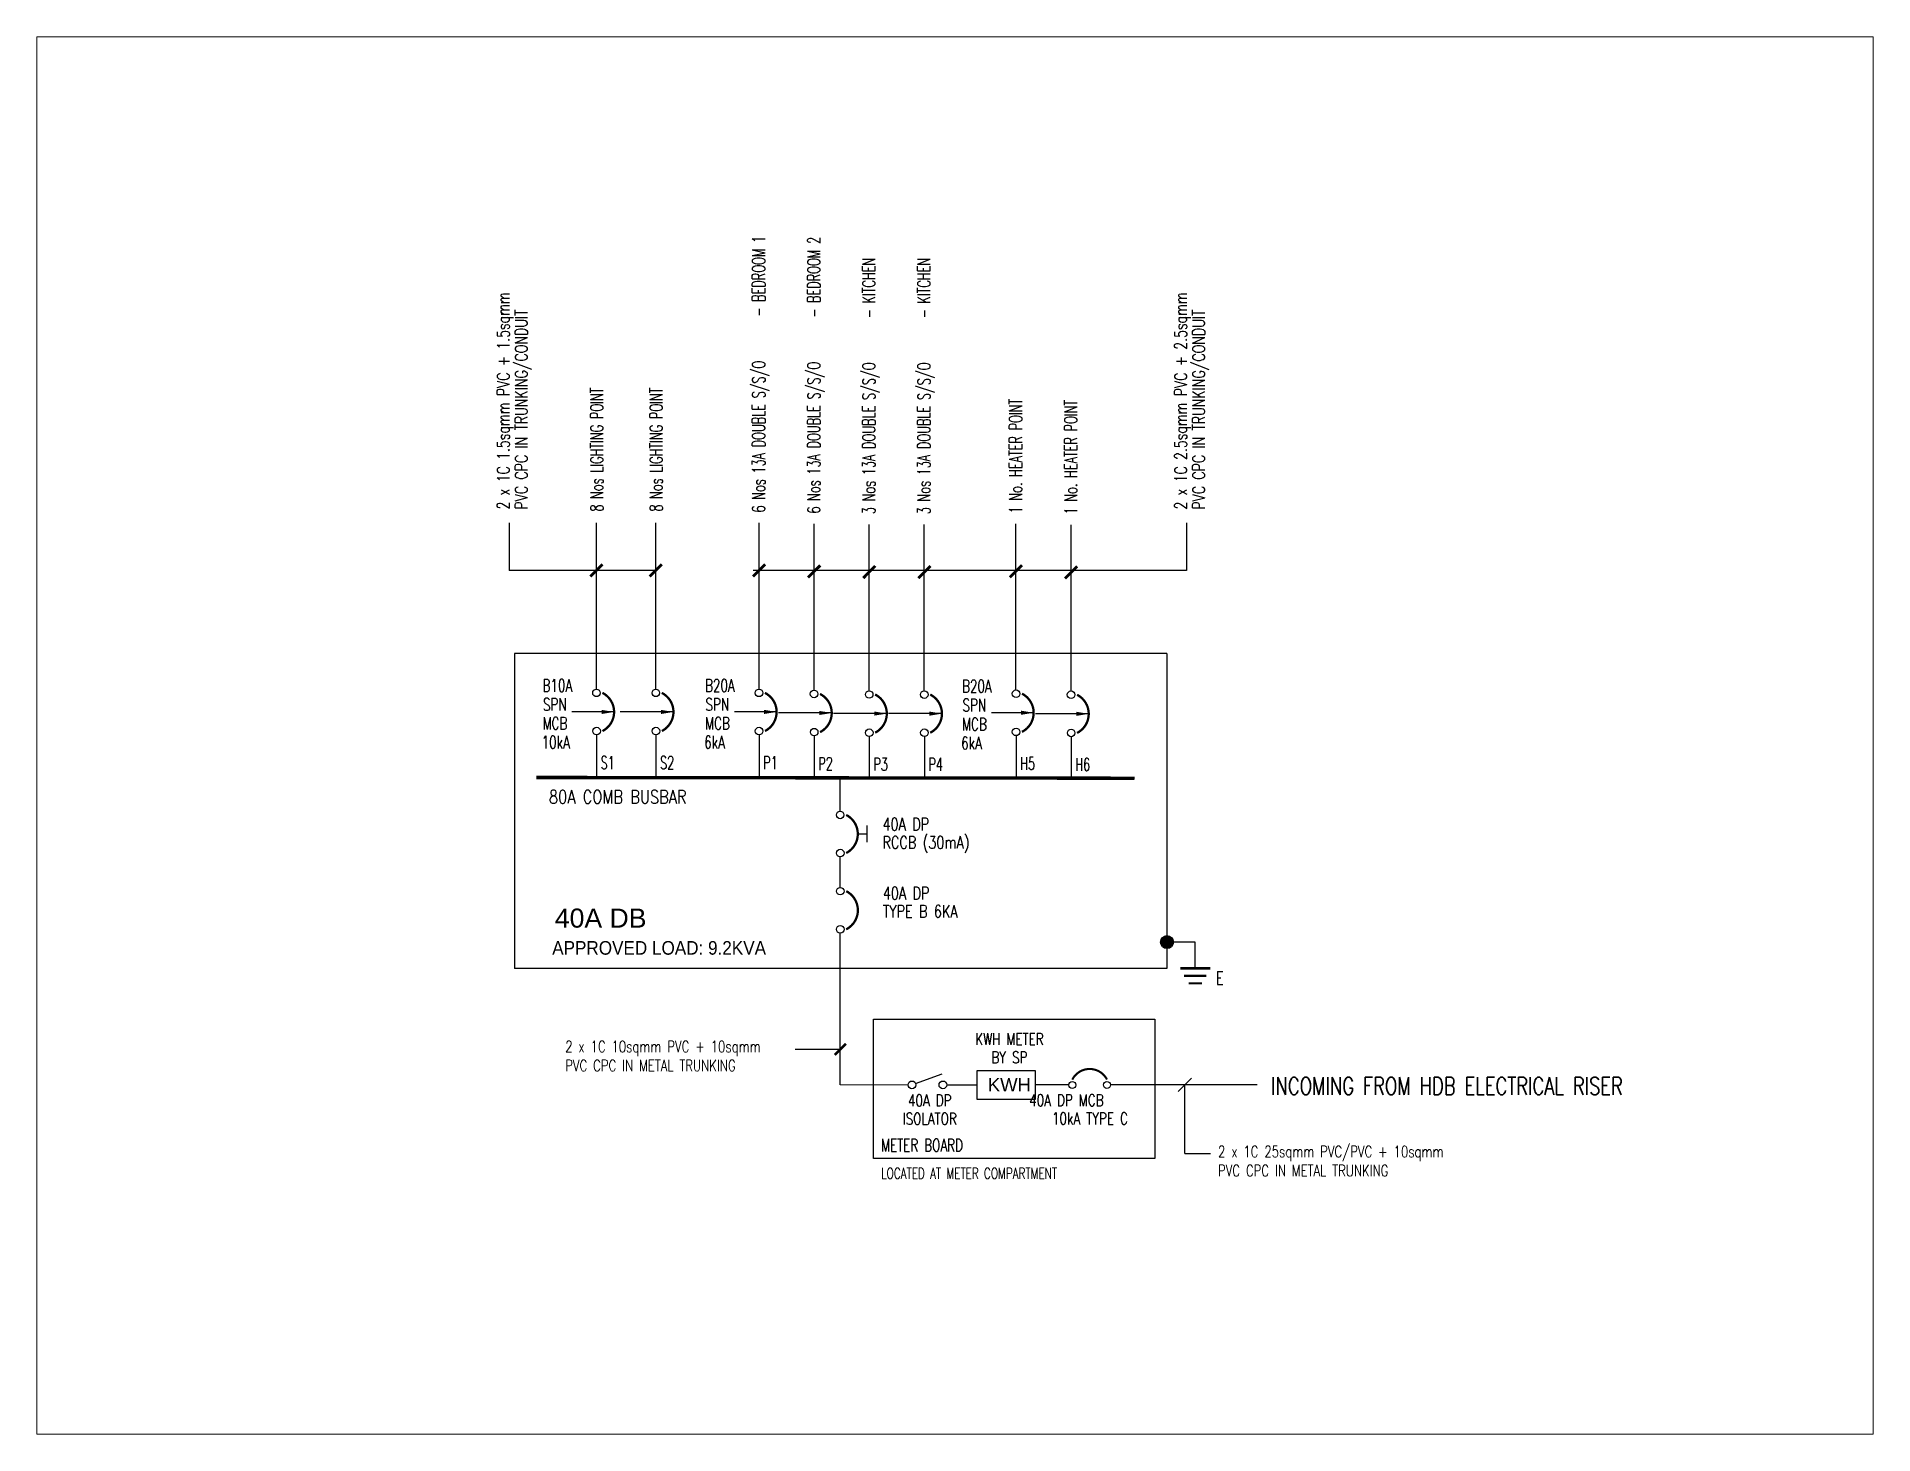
# Paper-space layout 'Layout1' of a CAD drawing. Header units: millimetres. Extents: x 3 to 255, y 1 to 193.
# The model-space entities are those that its viewports show. They can reach past a viewport. Long polylines and large blocks are cut down to what shows.
import ezdxf
from ezdxf.lldxf.tags import DXFTag

# ---------------------------------------------------------------- set-up
doc = ezdxf.new("R2010")
doc.units = ezdxf.units.MM
doc.layers.add('A-_COL----_E', color=7, linetype='Continuous', lineweight=9)
for name, color, linetype in [('E-SLD-DB-TXT', 3, 'Continuous'), ('E-SLD-FRAME', 8, 'Continuous'), ('E-SLD-LEGENDF', 2, 'Continuous'), ('E-SLD-T1', 2, 'Continuous'), ('SLD', 2, 'Continuous'), ('SLD-LINE', 7, 'Continuous'), ('SLD-TXT', 7, 'Continuous')]:
    doc.layers.add(name, color=color, linetype=linetype)
doc.styles.add('A', font='arial.ttf')
doc.styles.add('ARIAL', font='arial.ttf')
doc.styles.add('ROMANS', font='romans.shx', dxfattribs={"width": 0.8})
doc.styles.add('simplex', font='simplex.shx', dxfattribs={"width": 0.7})
doc.styles.add('SLD-TXT', font='romans.shx', dxfattribs={"width": 0.75})
tags = doc.linetypes.add('CENTER', pattern=[2, 1.25, -0.25, 0.25, -0.25]).pattern_tags.tags
tags[10:11] = [DXFTag(74, 4), DXFTag(75, 0), DXFTag(340, '0'), DXFTag(46, 1.0), DXFTag(50, 0.0), DXFTag(44, 0.0), DXFTag(45, 0.0)]
tags[8:9] = [DXFTag(74, 4), DXFTag(75, 0), DXFTag(340, '0'), DXFTag(46, 1.0), DXFTag(50, 0.0), DXFTag(44, 0.0), DXFTag(45, 0.0)]
tags[6:7] = [DXFTag(74, 4), DXFTag(75, 0), DXFTag(340, '0'), DXFTag(46, 1.0), DXFTag(50, 0.0), DXFTag(44, 0.0), DXFTag(45, 0.0)]
tags[4:5] = [DXFTag(74, 4), DXFTag(75, 0), DXFTag(340, '0'), DXFTag(46, 1.0), DXFTag(50, 0.0), DXFTag(44, 0.0), DXFTag(45, 0.0)]
doc.dimstyles.new('1-100', dxfattribs={"dimtxt": 100, "dimasz": 100, "dimexe": 25, "dimexo": 10, "dimgap": 25, "dimtad": 1, "dimdec": 0, "dimzin": 0, "dimdsep": 46, "dimtxsty": 'simplex', "dimcen": 0, "dimclrd": 7, "dimclre": 7, "dimclrt": 7, "dimadec": 0, "dimazin": 0, "dimtfac": 1, "dimtdec": 0, "dimtofl": 0, "dimtmove": 1, "dimatfit": 0, "dimfxl": 1, "dimtolj": 1, "dimtzin": 0, "dimarcsym": 2})

# ---------------------------------------------------------------- blocks, each defined once
blk = doc.blocks.new('MCCB')
at = {"color": 3}
for centre in [(-1, 548), (0, 49)]:
    blk.add_circle(centre, 49.5, dxfattribs=at)
at = {"layer": 'E-SLD-LEGENDF', "const_width": 30}
blk.add_lwpolyline([(77, 49, 0.611384), (77, 548)], format="xyb", dxfattribs=at)
blk = doc.blocks.new('RCCB')
at = {"color": 3}
for centre in [(-1, 548), (0, 49)]:
    blk.add_circle(centre, 49.5, dxfattribs=at)
at = {"layer": 'E-SLD-LEGENDF', "linetype": 'ByBlock'}
blk.add_line((230, 299), (350, 299), dxfattribs=at)
at = {"layer": 'E-SLD-LEGENDF'}
blk.add_line((350, 190), (350, 408), dxfattribs=at)
at = {"layer": 'E-SLD-LEGENDF', "const_width": 30}
blk.add_lwpolyline([(77, 49, 0.611384), (77, 548)], format="xyb", dxfattribs=at)

msp = doc.modelspace()

# ---------------------------------------------------------------- hatches: boundary and pattern name
at = {"layer": 'E-SLD-LEGENDF'}
h = msp.add_hatch(color=256, dxfattribs=at)
h.dxf.hatch_style = 1
edge = h.paths.add_edge_path()
edge.add_arc((24179, 8779), 119, 0, 360)

# ---------------------------------------------------------------- linework, layer by layer
msp.add_line((20131, 6156), (20688, 6156))
at = {"color": 3}
msp.add_lwpolyline([(20688, 6422), (21755, 6422), (21755, 5889), (20688, 5889)], close=True, dxfattribs=at)
msp.add_lwpolyline([(19559, 6180), (20050, 6356)], dxfattribs=at)
for points in [[(22375, 6155), (21755, 6155)], [(25838, 6155), (23139, 6155)]]:
    msp.add_lwpolyline(points)
at = {"color": 7}
for points in [[(24632, 6277), (24387, 6032)], [(24509, 4894), (24509, 6155)]]:
    msp.add_lwpolyline(points, dxfattribs=at)
at = {"layer": 'A-_COL----_E'}
msp.add_line((19421, 6156), (18175, 6156), dxfattribs=at)
at = {"layer": 'E-SLD-FRAME', "color": 7, "linetype": 'CENTER', "ltscale": 1.5}
for p, q in [((24178, 14080), (12185, 14080)), ((12185, 14080), (12185, 8296)), ((24178, 14080), (24179, 8296)), ((24179, 8296), (12185, 8296))]:
    msp.add_line(p, q, dxfattribs=at)
msp.add_lwpolyline([(18785, 7361), (23956, 7361), (23956, 4804), (18785, 4804)], close=True, dxfattribs=at)
at = {"layer": 'E-SLD-LEGENDF'}
for p, q in [((24700, 8779), (24179, 8779)), ((24700, 8296), (24700, 8779))]:
    msp.add_line(p, q, dxfattribs=at)
for points, const_width in [([(24425, 8296), (24974, 8296)], 45.7), ([(24494, 8158), (24905, 8158)], 45.7), ([(24576, 8021), (24823, 8021)], 41.1)]:
    msp.add_lwpolyline(points, dxfattribs=dict(at, const_width=const_width))
msp.add_circle((24179, 8779), 119, dxfattribs=at)
at = {"layer": 'SLD', "color": 7}
for p, q in [((12087, 16482), (12087, 15608)), ((24540, 16481), (24540, 15608)), ((14785, 15608), (12087, 15608)), ((24540, 15608), (16574, 15608))]:
    msp.add_line(p, q, dxfattribs=at)
at = {"layer": 'SLD', "const_width": 62.5}
msp.add_lwpolyline([(12587, 11804), (23582, 11790)], dxfattribs=at)
at = {"layer": 'SLD', "lineweight": -3}
for centre in [(19492, 6156), (20060, 6156)]:
    msp.add_circle(centre, 70.8, dxfattribs=at)
at = {"layer": 'SLD-LINE', "linetype": 'ByBlock'}
for p, q in [((13694, 13429), (13694, 16482)), ((14785, 13429), (14785, 16482)), ((16681, 13429), (16681, 16482)), ((17694, 13409), (17694, 16462)), ((18706, 13398), (18706, 16452)), ((19719, 13397), (19719, 16450)), ((21404, 13414), (21404, 16467)), ((22417, 13394), (22417, 16447)), ((13695, 12588), (13695, 11808)), ((14786, 12588), (14786, 11808)), ((16682, 12588), (16682, 11808)), ((17695, 12568), (17695, 11788)), ((18707, 12558), (18707, 11778)), ((19720, 12557), (19720, 11776)), ((21406, 12573), (21406, 11793)), ((22418, 12553), (22418, 11773)), ((18172, 11186), (18172, 11808)), ((18174, 9786), (18174, 10346))]:
    msp.add_line(p, q, dxfattribs=at)
at = {"layer": 'SLD-LINE'}
msp.add_line((18175, 6156), (18175, 8945), dxfattribs=at)
at = {"layer": 'SLD-TXT'}
msp.add_line((17345, 6810), (18175, 6810), dxfattribs=at)
at = {"layer": 'SLD-TXT', "color": 7}
msp.add_line((24509, 4894), (24980, 4894), dxfattribs=at)
at = {"layer": 'SLD-TXT'}
for points, const_width in [([(13582, 15497), (13806, 15720)], 52.7), ([(14673, 15497), (14897, 15720)], 52.7), ([(16569, 15497), (16793, 15720)], 52.7), ([(17582, 15477), (17806, 15700)], 52.7), ([(18595, 15466), (18818, 15690)], 52.7), ([(19607, 15465), (19831, 15689)], 52.7), ([(21293, 15481), (21516, 15705)], 52.7), ([(22305, 15462), (22529, 15685)], 52.7), ([(18073, 6709), (18276, 6912)], 47.9)]:
    msp.add_lwpolyline(points, dxfattribs=dict(at, const_width=const_width))

# ---------------------------------------------------------------- block references
at = {"layer": 'E-SLD-LEGENDF', "linetype": 'ByBlock', "xscale": 1.405555351125624, "yscale": 1.405555351125624, "zscale": 1.405555351125624}
msp.add_blockref('RCCB', (18174, 10346), dxfattribs=at)
at = {"layer": 'SLD', "lineweight": -3, "xscale": 1.405555351125624, "yscale": 1.405555351125624, "zscale": 1.405555351125624}
for p in [(13695, 12588), (14786, 12588), (16682, 12588), (17695, 12568), (18707, 12558), (19720, 12557), (21406, 12573), (22418, 12553), (18175, 8945)]:
    msp.add_blockref('MCCB', p, dxfattribs=at)
at = {"layer": 'SLD', "lineweight": -3, "xscale": 1.277777777777777, "yscale": 1.277777777777777, "zscale": 1.277777777777777, "rotation": 90}
msp.add_blockref('MCCB', (23139, 6155), dxfattribs=at)

# ---------------------------------------------------------------- texts
at = {"color": 0, "insert": (20886, 6280), "char_height": 243.1, "width": 875.05, "attachment_point": 1, "style": 'ARIAL'}
msp.add_mtext('{\\W1;KWH}', dxfattribs=at)
at = {"layer": 'E-SLD-DB-TXT', "color": 2, "style": 'A', "width": 0.9}
msp.add_text('APPROVED LOAD: 9.2KVA', height=250, dxfattribs=at).set_placement((12880, 8548))
at = {"layer": 'E-SLD-DB-TXT', "insert": (12928, 9395), "char_height": 350, "width": 3831.18, "attachment_point": 1, "style": 'A'}
msp.add_mtext('40A DB', dxfattribs=at)
at = {"layer": 'E-SLD-T1', "color": 7, "style": 'ROMANS', "width": 0.7}
for s, height, p in [('METER BOARD', 230, (18923, 4933)), ('LOCATED AT METER COMPARTMENT', 200, (18925, 4432))]:
    msp.add_text(s, height=height, dxfattribs=at).set_placement(p)
at = {"layer": 'SLD-TXT', "style": 'ROMANS', "width": 0.65}
for s, p in [('6 Nos 13A DOUBLE S/S/O     - BEDROOM 1', (16791, 16672)), ('6 Nos 13A DOUBLE S/S/O     - BEDROOM 2', (17804, 16652)), ('3 Nos 13A DOUBLE S/S/O     - KITCHEN', (18816, 16642)), ('3 Nos 13A DOUBLE S/S/O     - KITCHEN', (19829, 16640)), ('8 Nos LIGHTING POINT', (13816, 16688)), ('8 Nos LIGHTING POINT', (14908, 16688)), ('1 No. HEATER POINT', (21515, 16657)), ('1 No. HEATER POINT', (22527, 16637))]:
    msp.add_text(s, height=233.94, rotation=90, dxfattribs=at).set_placement(p)
at = {"layer": 'SLD-TXT'}
for s, height, style, width, p in [('B10A', 230, 'SLD-TXT', 0.7, (12702, 13380)), ('B20A', 230, 'SLD-TXT', 0.7, (15689, 13380)), ('B20A', 230, 'SLD-TXT', 0.7, (20412, 13365)), ('SPN', 230, 'SLD-TXT', 0.7, (12710, 13032)), ('SPN', 230, 'SLD-TXT', 0.7, (15697, 13032)), ('SPN', 230, 'SLD-TXT', 0.7, (20421, 13017)), ('MCB', 230, 'SLD-TXT', 0.7, (12702, 12684)), ('MCB', 230, 'SLD-TXT', 0.7, (15689, 12684)), ('MCB', 230, 'SLD-TXT', 0.7, (20412, 12669)), ('10kA', 230, 'SLD-TXT', 0.7, (12685, 12336)), ('6kA', 230, 'SLD-TXT', 0.7, (15673, 12336)), ('6kA', 230, 'SLD-TXT', 0.7, (20396, 12321)), ('S1', 233.9, 'ROMANS', 0.65, (13770, 11959)), ('S2', 233.9, 'ROMANS', 0.65, (14861, 11959)), ('P1', 233.9, 'ROMANS', 0.65, (16757, 11959)), ('P2', 233.9, 'ROMANS', 0.65, (17770, 11939)), ('P3', 233.9, 'ROMANS', 0.65, (18782, 11929)), ('P4', 233.9, 'ROMANS', 0.65, (19795, 11928)), ('H5', 233.9, 'ROMANS', 0.65, (21480, 11944)), ('H6', 233.9, 'ROMANS', 0.65, (22493, 11924)), ('80A COMB BUSBAR', 245.08, 'SLD-TXT', 0.8, (12820, 11326))]:
    msp.add_text(s, height=height, dxfattribs=dict(at, style=style, width=width)).set_placement(p)
at = {"layer": 'SLD-TXT', "char_height": 225, "width": 8812.05, "attachment_point": 1, "rotation": 90, "line_spacing_factor": 0.880435, "style": 'SLD-TXT'}
for s, insert in [('2 x 1C 1.5sqmm PVC + 1.5sqmm \\PPVC CPC IN TRUNKING/CONDUIT', (11868, 16728)), ('2 x 1C 2.5sqmm PVC + 2.5sqmm \\PPVC CPC IN TRUNKING/CONDUIT', (24320, 16727))]:
    msp.add_mtext(s, dxfattribs=dict(at, insert=insert))
at = {"layer": 'SLD-TXT', "attachment_point": 1, "style": 'SLD-TXT'}
for s, insert, char_height, width, line_spacing_factor in [('40A DP \\PRCCB (30mA)', (18950, 11060), 230, 3288.98, 0.869565), ('40A DP\\PTYPE B 6KA', (18956, 9793), 230, 3288.98, 0.869565), ('{\\W0.75;E}', (25077, 8237), 234, 2960.08, 0.908108), ('\\pxqc;KWH METER\\PBY SP', (19465, 7104), 215, 3635.43, 0.934884), ('\\pxqc;40A DP\\PISOLATOR', (19359, 5977), 215, 918.73, 0.934884), ('     40A DP MCB \\P\\pxqc;10kA TYPE C', (21093, 5981), 215, 3339.88, 0.934884)]:
    msp.add_mtext(s, dxfattribs=dict(at, insert=insert, char_height=char_height, width=width, line_spacing_factor=line_spacing_factor))
at = {"layer": 'SLD-TXT', "color": 7, "attachment_point": 1, "style": 'SLD-TXT'}
for s, insert, char_height, width in [('2 x 1C 10sqmm PVC + 10sqmm \\PPVC CPC IN METAL TRUNKING', (13119, 6966), 210, 8010.96), ('INCOMING FROM HDB ELECTRICAL RISER', (26092, 6295), 320.8, 12237.57), ('2 x 1C 25sqmm PVC/PVC + 10sqmm \\PPVC CPC IN METAL TRUNKING', (25117, 5036), 210, 8010.96)]:
    msp.add_mtext(s, dxfattribs=dict(at, insert=insert, char_height=char_height, width=width))

# ---------------------------------------------------------------- leaders
at = {"layer": 'SLD'}
for points in [[(14018, 13008), (13241, 13009)], [(15109, 13008), (14129, 13009)], [(17005, 13008), (16228, 13009)], [(18018, 12989), (17038, 12989)], [(19030, 12978), (18050, 12978)], [(20043, 12977), (19063, 12977)], [(21729, 12993), (20951, 12993)], [(22741, 12973), (21761, 12974)]]:
    msp.add_leader(points, dimstyle='1-100', override={"dimasz": 230}, dxfattribs=at)

psp = doc.layouts.get("Layout1")

# ---------------------------------------------------------------- viewports
at = {"layer": '0'}
psp.add_viewport(center=(128.65, 97.38), size=(252.25, 191.8834), view_center_point=(20283.52, 12575.28), view_height=25676.3669, dxfattribs=at)

doc.saveas('drawing.dxf')
